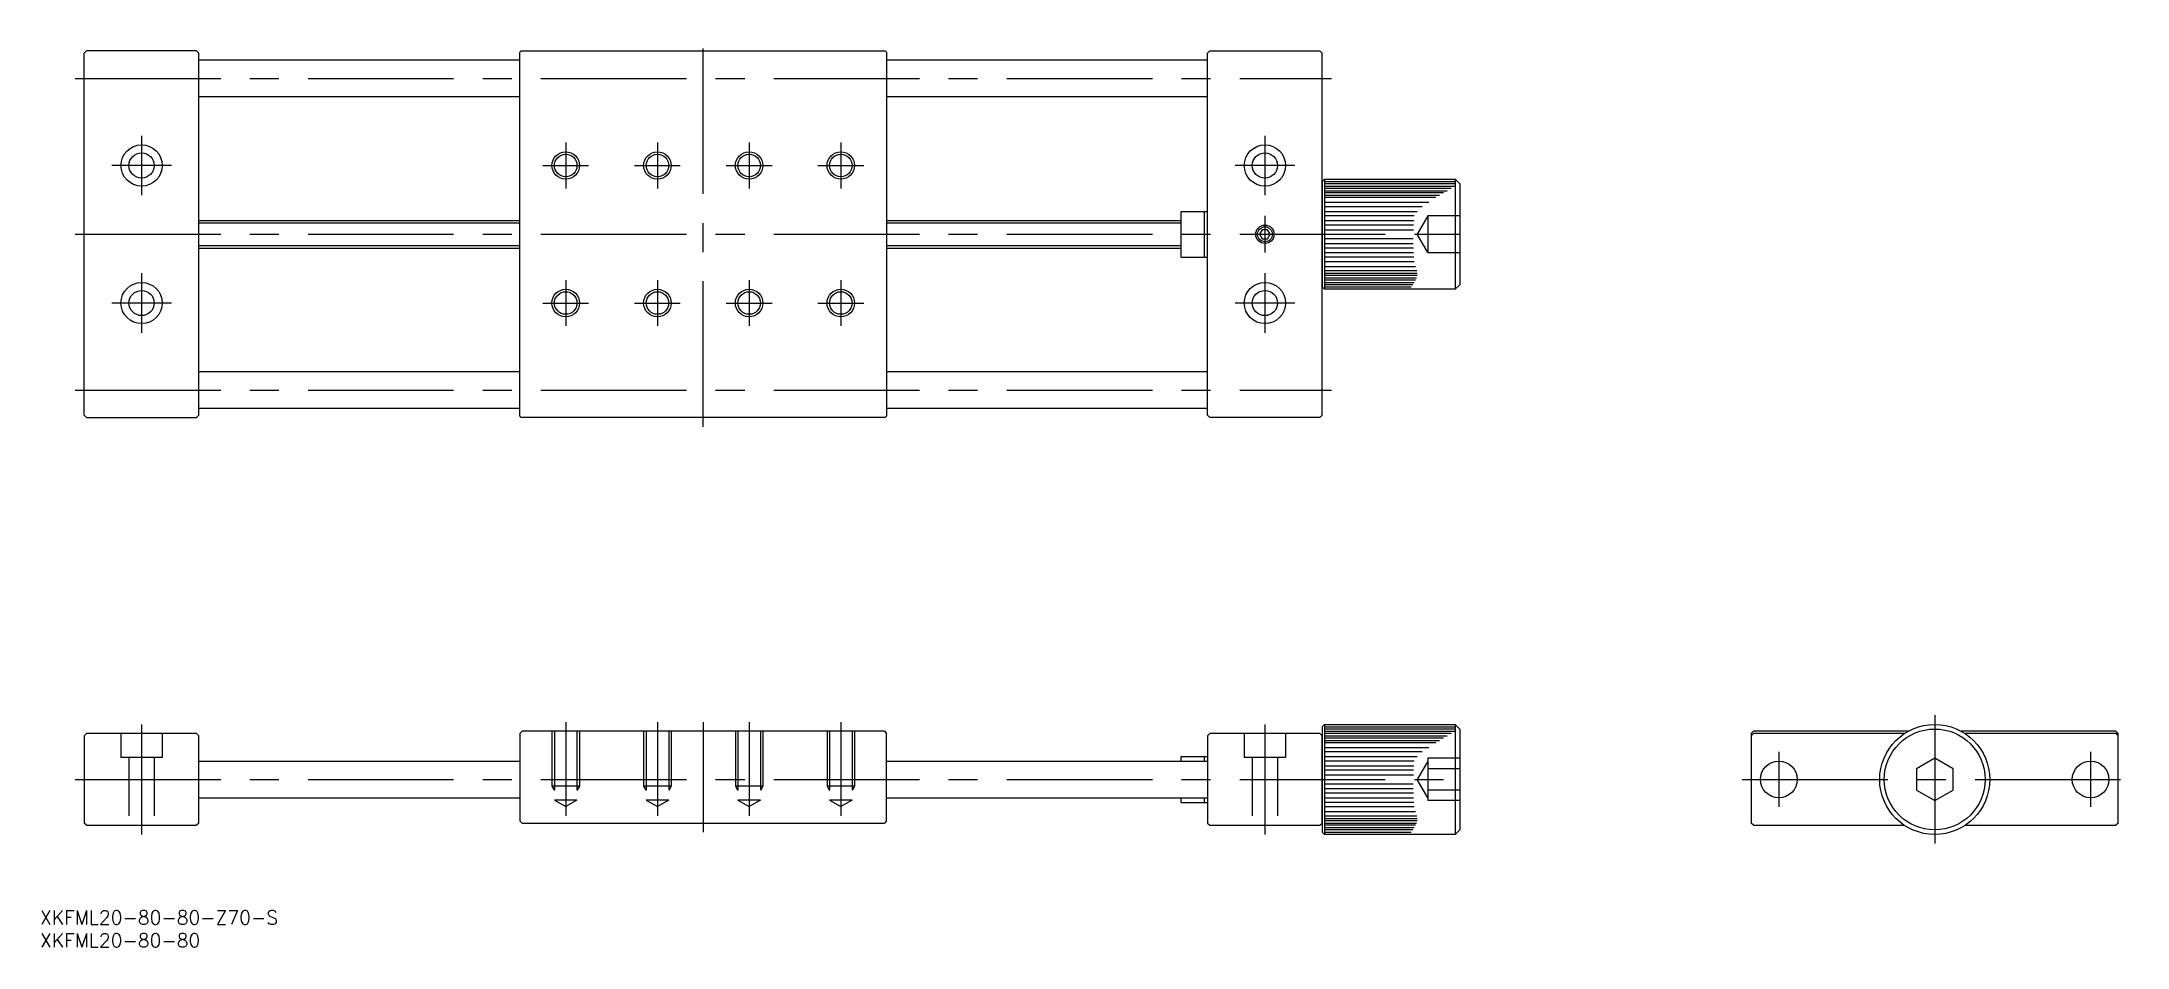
# Model space of a CAD drawing. Extents: x -413 to 42, y -37 to 161.
import ezdxf

# ---------------------------------------------------------------- set-up
doc = ezdxf.new("R2010")
doc.units = 0
doc.linetypes.add('CENTER', pattern=[50.8, 31.75, -6.35, 6.35, -6.35])
doc.linetypes.add('DASHED', pattern=[19.05, 12.7, -6.35])
doc.layers.get('0').update_dxf_attribs({"linetype": 'CONTINUOUS'})
doc.layers.add('CENTER', color=1, linetype='CONTINUOUS')
doc.styles.get("Standard").update_dxf_attribs({"font": 'txt.shx', "height": 3, "bigfont": 'bigfont.shx'})

msp = doc.modelspace()

# ---------------------------------------------------------------- linework, layer by layer
at = {"color": 7, "linetype": 'CONTINUOUS'}
for p, q in [((-403.09, 158.93), (-403.59, 158.43)), ((-403.59, 79.43), (-403.59, 158.43)), ((-379.09, 158.93), (-403.09, 158.93)), ((-379.09, 158.93), (-378.59, 158.43)), ((-378.59, 79.43), (-378.59, 158.43)), ((-308.59, 156.93), (-378.59, 156.93)), ((-308.29, 158.93), (-308.59, 158.63)), ((-308.59, 79.23), (-308.59, 158.63)), ((-308.29, 158.93), (-228.89, 158.93)), ((-228.59, 158.63), (-228.89, 158.93)), ((-228.59, 158.63), (-228.59, 79.23)), ((-158.59, 156.93), (-228.59, 156.93)), ((-158.09, 158.93), (-158.59, 158.43)), ((-158.59, 79.43), (-158.59, 158.43)), ((-158.09, 158.93), (-134.09, 158.93)), ((-134.09, 158.93), (-133.59, 158.43)), ((-133.59, 79.43), (-133.59, 158.43)), ((-308.59, 148.93), (-378.59, 148.93)), ((-158.59, 148.93), (-228.59, 148.93)), ((-133.09, 130.93), (-133.59, 130.43)), ((-133.59, 130.43), (-133.59, 107.43)), ((-133.09, 130.93), (-104.59, 130.93)), ((-133.09, 130.93), (-133.09, 106.93)), ((-133.09, 130.43), (-104.59, 130.43)), ((-104.59, 129.93), (-133.09, 129.93)), ((-133.09, 129.43), (-104.59, 129.43)), ((-105.46, 128.93), (-133.09, 128.93)), ((-133.09, 128.43), (-106.32, 128.43)), ((-107.17, 127.93), (-133.09, 127.93)), ((-133.09, 127.43), (-108, 127.43)), ((-104.59, 130.93), (-104.59, 106.93)), ((-103.59, 129.93), (-104.59, 130.93)), ((-103.59, 129.93), (-103.59, 107.93)), ((-164.39, 113.93), (-164.39, 123.93)), ((-164.39, 123.93), (-159.29, 123.93)), ((-159.29, 113.93), (-159.29, 123.93)), ((-159.29, 123.93), (-158.59, 123.93)), ((-108.82, 126.93), (-133.09, 126.93)), ((-133.09, 125.93), (-110.37, 125.93)), ((-111.78, 124.93), (-133.09, 124.93)), ((-133.09, 123.93), (-112.89, 123.93)), ((-113.53, 122.93), (-133.09, 122.93)), ((-378.59, 121.93), (-308.59, 121.93)), ((-228.59, 121.93), (-164.39, 121.93)), ((-146.66, 119.93), (-147.24, 118.93)), ((-147.24, 118.93), (-146.66, 117.93)), ((-145.51, 119.93), (-146.66, 119.93)), ((-144.93, 118.93), (-145.51, 119.93)), ((-145.51, 117.93), (-144.93, 118.93)), ((-133.09, 121.93), (-113.63, 121.93)), ((-113.68, 120.93), (-133.09, 120.93)), ((-133.09, 119.93), (-113.71, 119.93)), ((-378.59, 115.93), (-308.59, 115.93)), ((-228.59, 115.93), (-164.39, 115.93)), ((-164.39, 113.93), (-159.29, 113.93)), ((-159.29, 113.93), (-158.59, 113.93)), ((-146.66, 117.93), (-145.51, 117.93)), ((-113.72, 117.93), (-133.09, 117.93)), ((-133.09, 116.93), (-113.72, 116.93)), ((-113.7, 115.93), (-133.09, 115.93)), ((-133.09, 114.93), (-113.68, 114.93)), ((-113.63, 113.93), (-133.09, 113.93)), ((-113.51, 112.93), (-133.09, 112.93)), ((-133.09, 111.93), (-113.25, 111.93)), ((-112.96, 110.93), (-133.09, 110.93)), ((-133.09, 110.43), (-112.88, 110.43)), ((-112.89, 109.93), (-133.09, 109.93)), ((-133.09, 109.43), (-113.02, 109.43)), ((-133.09, 106.93), (-133.59, 107.43)), ((-113.23, 108.93), (-133.09, 108.93)), ((-133.09, 108.43), (-113.51, 108.43)), ((-113.85, 107.93), (-133.09, 107.93)), ((-133.09, 107.43), (-114.21, 107.43)), ((-104.59, 106.93), (-133.09, 106.93)), ((-104.59, 106.93), (-103.59, 107.93)), ((-308.59, 88.93), (-378.59, 88.93)), ((-158.59, 88.93), (-228.59, 88.93)), ((-403.09, 78.93), (-403.59, 79.43)), ((-403.09, 78.93), (-379.09, 78.93)), ((-378.59, 79.43), (-379.09, 78.93)), ((-308.59, 80.93), (-378.59, 80.93)), ((-308.59, 79.23), (-308.29, 78.93)), ((-228.89, 78.93), (-308.29, 78.93)), ((-228.59, 79.23), (-228.89, 78.93)), ((-158.59, 80.93), (-228.59, 80.93)), ((-158.09, 78.93), (-158.59, 79.43)), ((-134.09, 78.93), (-158.09, 78.93)), ((-133.59, 79.43), (-134.09, 78.93)), ((-403.09, 10), (-403.59, 9.5)), ((-403.59, 9.5), (-403.59, -9.5)), ((-379.09, 10), (-403.09, 10)), ((-379.09, 10), (-378.59, 9.5)), ((-378.59, -9.5), (-378.59, 9.5)), ((-308.09, 10.5), (-308.59, 10)), ((-308.59, 10), (-308.59, -9)), ((-229.09, 10.5), (-308.09, 10.5)), ((-229.09, 10.5), (-228.59, 10)), ((-228.59, -9), (-228.59, 10)), ((-158.59, 9.5), (-158.09, 10)), ((-158.59, 9.5), (-158.59, -9.5)), ((-134.09, 10), (-158.09, 10)), ((-134.09, 10), (-133.59, 9.5)), ((-133.09, 12), (-133.59, 11.5)), ((-133.59, 11.5), (-133.59, -11.5)), ((-133.59, -9.5), (-133.59, 9.5)), ((-133.09, 12), (-104.59, 12)), ((-133.09, 12), (-133.09, -12)), ((-133.09, 11.5), (-104.59, 11.5)), ((-104.59, 11), (-133.09, 11)), ((-133.09, 10.5), (-104.59, 10.5)), ((-105.46, 10), (-133.09, 10)), ((-133.09, 9.5), (-106.32, 9.5)), ((-104.59, 12), (-104.59, -12)), ((-103.59, 11), (-104.59, 12)), ((-103.59, 11), (-103.59, -11)), ((-39.5, 10.5), (-40, 10)), ((-40, 10), (-40, -9.5)), ((-39.5, 10), (-40, 9.5)), ((-5.81, 10.5), (-39.5, 10.5)), ((-6.63, 10), (-39.5, 10)), ((39.5, 10.5), (5.81, 10.5)), ((40, 10), (6.63, 10)), ((40, 10), (39.5, 10.5)), ((39.5, 10), (40, 9.5)), ((40, -9.5), (40, 10)), ((-164.39, 4), (-164.39, 5)), ((-164.39, 5), (-159.29, 5)), ((-159.29, 4), (-159.29, 5)), ((-159.29, 5), (-158.59, 5)), ((-107.17, 9), (-133.09, 9)), ((-133.09, 8.5), (-108, 8.5)), ((-108.82, 8), (-133.09, 8)), ((-133.09, 7), (-110.37, 7)), ((-111.78, 6), (-133.09, 6)), ((-133.09, 5), (-112.89, 5)), ((0, 4.62), (-4, 2.31)), ((4, 2.31), (0, 4.62)), ((-378.59, 4), (-308.59, 4)), ((-228.59, 4), (-158.59, 4)), ((-113.53, 4), (-133.09, 4)), ((-133.09, 3), (-113.63, 3)), ((-113.68, 2), (-133.09, 2)), ((-133.09, 1), (-113.71, 1)), ((-4, 2.31), (-4, -2.31)), ((4, -2.31), (4, 2.31)), ((-378.59, -4), (-308.59, -4)), ((-228.59, -4), (-158.59, -4)), ((-164.39, -5), (-164.39, -4)), ((-159.29, -5), (-159.29, -4)), ((-113.72, -1), (-133.09, -1)), ((-133.09, -2), (-113.72, -2)), ((-113.7, -3), (-133.09, -3)), ((-133.09, -4), (-113.68, -4)), ((-4, -2.31), (0, -4.62)), ((0, -4.62), (4, -2.31)), ((-308.59, -9), (-308.09, -9.5)), ((-228.59, -9), (-229.09, -9.5)), ((-164.39, -5), (-159.29, -5)), ((-159.29, -5), (-158.59, -5)), ((-113.63, -5), (-133.09, -5)), ((-113.51, -6), (-133.09, -6)), ((-133.09, -7), (-113.25, -7)), ((-112.96, -8), (-133.09, -8)), ((-133.09, -8.5), (-112.88, -8.5)), ((-112.89, -9), (-133.09, -9)), ((-403.09, -10), (-403.59, -9.5)), ((-403.09, -10), (-379.09, -10)), ((-378.59, -9.5), (-379.09, -10)), ((-308.09, -9.5), (-229.09, -9.5)), ((-158.59, -9.5), (-158.09, -10)), ((-158.09, -10), (-134.09, -10)), ((-134.09, -10), (-133.59, -9.5)), ((-133.09, -12), (-133.59, -11.5)), ((-133.09, -9.5), (-113.02, -9.5)), ((-113.23, -10), (-133.09, -10)), ((-133.09, -10.5), (-113.51, -10.5)), ((-113.85, -11), (-133.09, -11)), ((-133.09, -11.5), (-114.21, -11.5)), ((-104.59, -12), (-133.09, -12)), ((-104.59, -12), (-103.59, -11)), ((-39.5, -10), (-40, -9.5)), ((-39.5, -10), (-6.63, -10)), ((6.63, -10), (39.5, -10)), ((40, -9.5), (39.5, -10))]:
    msp.add_line(p, q, dxfattribs=at)
at = {"color": 3, "linetype": 'DASHED'}
for p, q in [((-110.59, 122.93), (-112.9, 118.93)), ((-103.59, 122.93), (-110.59, 122.93)), ((-110.59, 122.93), (-110.59, 114.93)), ((-110.59, 114.93), (-112.9, 118.93)), ((-110.59, 118.93), (-103.59, 118.93)), ((-110.59, 114.93), (-103.59, 114.93)), ((-395.59, 10), (-395.59, 4.8)), ((-386.59, 10), (-386.59, 4.8)), ((-301.59, 10.5), (-301.59, -1.5)), ((-301.05, 10.5), (-301.05, -4.5)), ((-296.13, 10.5), (-296.13, -4.5)), ((-295.59, 10.5), (-295.59, -1.5)), ((-281.59, 10.5), (-281.59, -1.5)), ((-281.05, 10.5), (-281.05, -4.5)), ((-276.13, 10.5), (-276.13, -4.5)), ((-275.59, 10.5), (-275.59, -1.5)), ((-261.59, 10.5), (-261.59, -1.5)), ((-261.05, 10.5), (-261.05, -4.5)), ((-256.13, 10.5), (-256.13, -4.5)), ((-255.59, 10.5), (-255.59, -1.5)), ((-241.59, 10.5), (-241.59, -1.5)), ((-241.05, 10.5), (-241.05, -4.5)), ((-236.13, 10.5), (-236.13, -4.5)), ((-235.59, 10.5), (-235.59, -1.5)), ((-150.59, 10), (-150.59, 4.8)), ((-141.59, 10), (-141.59, 4.8)), ((-386.59, 4.8), (-395.59, 4.8)), ((-393.84, 4.8), (-393.84, -10)), ((-388.34, 4.8), (-388.34, -10)), ((-141.59, 4.8), (-150.59, 4.8)), ((-148.84, 4.8), (-148.84, -10)), ((-143.34, 4.8), (-143.34, -10)), ((-110.59, 4.62), (-110.59, -4.62)), ((-103.59, 4.62), (-110.59, 4.62)), ((-110.59, 4), (-112.9, 0)), ((-103.59, 2.31), (-110.59, 2.31)), ((-295.59, -1.5), (-301.59, -1.5)), ((-301.59, -1.5), (-301.05, -2.44)), ((-296.13, -4.5), (-301.05, -4.5)), ((-301.05, -4.5), (-298.59, -5.92)), ((-296.13, -4.5), (-298.59, -5.92)), ((-295.59, -1.5), (-296.13, -2.44)), ((-275.59, -1.5), (-281.59, -1.5)), ((-281.59, -1.5), (-281.05, -2.44)), ((-276.13, -4.5), (-281.05, -4.5)), ((-281.05, -4.5), (-278.59, -5.92)), ((-276.13, -4.5), (-278.59, -5.92)), ((-275.59, -1.5), (-276.13, -2.44)), ((-255.59, -1.5), (-261.59, -1.5)), ((-261.59, -1.5), (-261.05, -2.44)), ((-256.13, -4.5), (-261.05, -4.5)), ((-261.05, -4.5), (-258.59, -5.92)), ((-256.13, -4.5), (-258.59, -5.92)), ((-255.59, -1.5), (-256.13, -2.44)), ((-235.59, -1.5), (-241.59, -1.5)), ((-241.59, -1.5), (-241.05, -2.44)), ((-236.13, -4.5), (-241.05, -4.5)), ((-241.05, -4.5), (-238.59, -5.92)), ((-236.13, -4.5), (-238.59, -5.92)), ((-235.59, -1.5), (-236.13, -2.44)), ((-110.59, -4), (-112.9, 0)), ((-103.59, -2.31), (-110.59, -2.31)), ((-103.59, -4.62), (-110.59, -4.62))]:
    msp.add_line(p, q, dxfattribs=at)
at = {"color": 3, "linetype": 'CONTINUOUS'}
for p, q in [((-378.59, 121.39), (-308.59, 121.39)), ((-228.59, 121.39), (-164.39, 121.39)), ((-378.59, 116.47), (-308.59, 116.47)), ((-228.59, 116.47), (-164.39, 116.47))]:
    msp.add_line(p, q, dxfattribs=at)
at = {"color": 7, "linetype": 'CONTINUOUS'}
for centre, radius in [((-391.09, 133.93), 4.5), ((-391.09, 133.93), 2.75), ((-146.09, 133.93), 4.5), ((-146.09, 133.93), 2.75), ((-298.59, 133.93), 2.46), ((-278.59, 133.93), 2.46), ((-258.59, 133.93), 2.46), ((-238.59, 133.93), 2.46), ((-146.09, 118.93), 1.62), ((-391.09, 103.93), 4.5), ((-391.09, 103.93), 2.75), ((-298.59, 103.93), 2.46), ((-278.59, 103.93), 2.46), ((-258.59, 103.93), 2.46), ((-238.59, 103.93), 2.46), ((-146.09, 103.93), 4.5), ((-146.09, 103.93), 2.75), ((0, 0), 12), ((0, 0), 11), ((-34, 0), 4), ((34, 0), 4)]:
    msp.add_circle(centre, radius, dxfattribs=at)
at = {"color": 3, "linetype": 'CONTINUOUS'}
for centre, radius in [((-298.59, 133.93), 3), ((-278.59, 133.93), 3), ((-258.59, 133.93), 3), ((-238.59, 133.93), 3), ((-146.09, 118.93), 2), ((-298.59, 103.93), 3), ((-278.59, 103.93), 3), ((-258.59, 103.93), 3), ((-238.59, 103.93), 3)]:
    msp.add_circle(centre, radius, dxfattribs=at)
at = {"layer": 'CENTER', "color": 1, "linetype": 'CENTER'}
for p, q in [((-268.59, 76.93), (-268.59, 160.93)), ((-405.59, 152.93), (-131.59, 152.93)), ((-391.09, 140.43), (-391.09, 127.43)), ((-298.59, 138.93), (-298.59, 128.93)), ((-278.59, 138.93), (-278.59, 128.93)), ((-258.59, 138.93), (-258.59, 128.93)), ((-238.59, 138.93), (-238.59, 128.93)), ((-146.09, 140.43), (-146.09, 127.43)), ((-384.59, 133.93), (-397.59, 133.93)), ((-303.59, 133.93), (-293.59, 133.93)), ((-283.59, 133.93), (-273.59, 133.93)), ((-263.59, 133.93), (-253.59, 133.93)), ((-243.59, 133.93), (-233.59, 133.93)), ((-139.59, 133.93), (-152.59, 133.93)), ((-146.09, 122.93), (-146.09, 114.93)), ((-405.59, 118.93), (-101.59, 118.93)), ((-391.09, 110.43), (-391.09, 97.43)), ((-146.09, 110.43), (-146.09, 97.43)), ((-298.59, 108.93), (-298.59, 98.93)), ((-278.59, 108.93), (-278.59, 98.93)), ((-258.59, 108.93), (-258.59, 98.93)), ((-238.59, 108.93), (-238.59, 98.93)), ((-384.59, 103.93), (-397.59, 103.93)), ((-303.59, 103.93), (-293.59, 103.93)), ((-283.59, 103.93), (-273.59, 103.93)), ((-263.59, 103.93), (-253.59, 103.93)), ((-243.59, 103.93), (-233.59, 103.93)), ((-139.59, 103.93), (-152.59, 103.93)), ((-405.59, 84.93), (-131.59, 84.93)), ((0, 14), (0, -14)), ((-391.09, 12), (-391.09, -12)), ((-298.59, 12.5), (-298.59, -7.92)), ((-278.59, 12.5), (-278.59, -7.92)), ((-268.59, 12.5), (-268.59, -11.5)), ((-258.59, 12.5), (-258.59, -7.92)), ((-238.59, 12.5), (-238.59, -7.92)), ((-146.09, 12), (-146.09, -12)), ((-34, 6), (-34, -6)), ((34, 6), (34, -6)), ((-42, 0), (42, 0)), ((-405.59, 0), (-101.59, 0))]:
    msp.add_line(p, q, dxfattribs=at)

# ---------------------------------------------------------------- texts
at = {"color": 7, "linetype": 'CONTINUOUS'}
for s, p in [('XKFML20-80-80-Z70-S', (-413.26, -31.61)), ('XKFML20-80-80', (-413.26, -36.61))]:
    msp.add_text(s, height=3, dxfattribs=at).set_placement(p)

doc.saveas('drawing.dxf')
